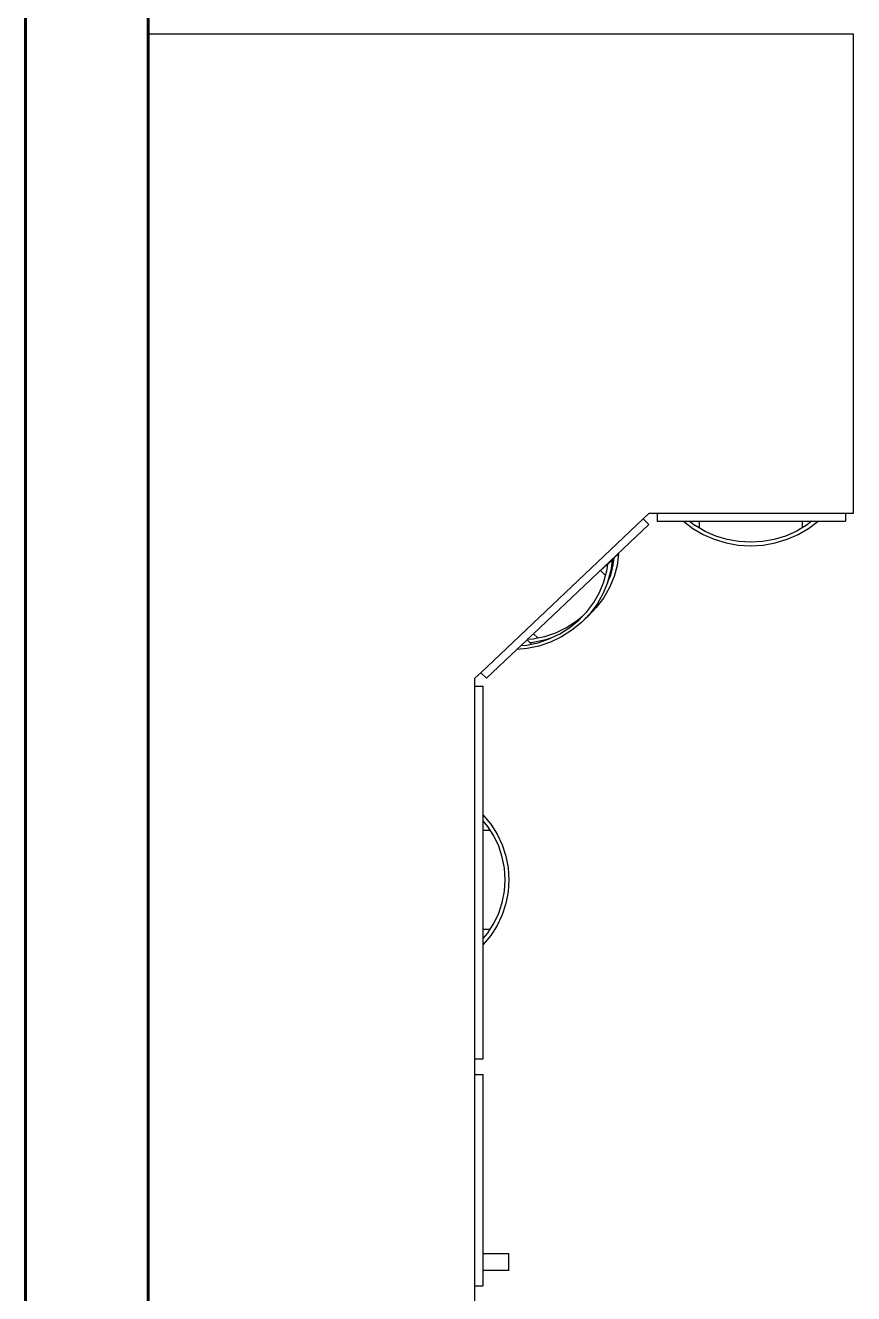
# Model space of a CAD drawing. Header units: metres. Extents: x 54.3 to 102.1, y 17 to 45.8.
# Drawn here: x 57.421 to 58.434, y 37.794 to 39.344 of the extents above; entities that cross this region are included whole.
import ezdxf

# ---------------------------------------------------------------- set-up
doc = ezdxf.new("R2010")
doc.units = ezdxf.units.M
doc.layers.add('A-WALL', color=6, linetype='Continuous', lineweight=60)

msp = doc.modelspace()

# ---------------------------------------------------------------- linework, layer by layer
for p, q in [((57.5712, 39.3335), (57.5707, 39.3335)), ((57.5707, 36.8171), (57.5707, 39.3335)), ((58.4335, 39.3335), (57.5712, 39.3335)), ((58.4335, 38.7479), (58.4335, 39.3335)), ((58.1764, 38.7412), (58.1835, 38.7479)), ((58.1835, 38.7479), (58.1935, 38.7479)), ((58.1935, 38.7479), (58.4235, 38.7479)), ((58.1935, 38.7479), (58.1935, 38.7383)), ((58.4235, 38.7479), (58.4335, 38.7479)), ((58.4235, 38.7479), (58.4235, 38.7383)), ((57.9778, 38.5531), (58.1764, 38.7412)), ((58.0424, 38.6008), (58.1834, 38.7344)), ((58.1764, 38.7412), (58.1834, 38.7344)), ((58.1935, 38.7383), (58.2254, 38.7383)), ((58.2254, 38.7383), (58.2369, 38.7295)), ((58.2254, 38.7383), (58.2328, 38.7383)), ((58.2328, 38.7383), (58.2448, 38.7383)), ((58.2328, 38.7383), (58.2398, 38.7329)), ((58.2448, 38.73), (58.2398, 38.7329)), ((58.2448, 38.7383), (58.2448, 38.73)), ((58.2448, 38.7383), (58.3706, 38.7383)), ((58.3706, 38.7383), (58.3706, 38.73)), ((58.3706, 38.7383), (58.3826, 38.7383)), ((58.3756, 38.7329), (58.3706, 38.73)), ((58.3826, 38.7383), (58.3756, 38.7329)), ((58.3785, 38.7295), (58.39, 38.7383)), ((58.3826, 38.7383), (58.39, 38.7383)), ((58.39, 38.7383), (58.4235, 38.7383)), ((58.2369, 38.7295), (58.2495, 38.722)), ((58.252, 38.7257), (58.2448, 38.73)), ((58.2495, 38.722), (58.2632, 38.7161)), ((58.265, 38.72), (58.252, 38.7257)), ((58.2632, 38.7161), (58.2776, 38.7117)), ((58.2789, 38.7159), (58.265, 38.72)), ((58.2932, 38.7134), (58.2789, 38.7159)), ((58.3365, 38.7159), (58.3222, 38.7134)), ((58.3504, 38.72), (58.3365, 38.7159)), ((58.3378, 38.7117), (58.3522, 38.7161)), ((58.3634, 38.7257), (58.3504, 38.72)), ((58.3522, 38.7161), (58.3659, 38.722)), ((58.3706, 38.73), (58.3634, 38.7257)), ((58.3659, 38.722), (58.3785, 38.7295)), ((58.2776, 38.7117), (58.2925, 38.7091)), ((58.2925, 38.7091), (58.3077, 38.7082)), ((58.3077, 38.7126), (58.2932, 38.7134)), ((58.3222, 38.7134), (58.3077, 38.7126)), ((58.3077, 38.7082), (58.3229, 38.7091)), ((58.3229, 38.7091), (58.3378, 38.7117)), ((58.1243, 38.6779), (58.1324, 38.6854)), ((58.1318, 38.6773), (58.133, 38.6859)), ((58.1323, 38.6855), (58.1409, 38.6935)), ((58.1323, 38.6855), (58.1324, 38.6854)), ((58.1324, 38.6854), (58.133, 38.6859)), ((58.133, 38.6859), (58.1383, 38.6908)), ((58.1383, 38.6908), (58.137, 38.6808)), ((58.1383, 38.6794), (58.1398, 38.6848)), ((58.1398, 38.6848), (58.1409, 38.6935)), ((58.1444, 38.6843), (58.1407, 38.6705)), ((58.1409, 38.6935), (58.1463, 38.6984)), ((58.1463, 38.6984), (58.1444, 38.6843)), ((58.1243, 38.6779), (58.1304, 38.6719)), ((58.1283, 38.6641), (58.1304, 38.6719)), ((58.1304, 38.6719), (58.1318, 38.6773)), ((58.1364, 38.6768), (58.1328, 38.6633)), ((58.1328, 38.6633), (58.1362, 38.6716)), ((58.1407, 38.6705), (58.1351, 38.6571)), ((58.1362, 38.6716), (58.1383, 38.6794)), ((58.137, 38.6808), (58.1364, 38.6768)), ((58.137, 38.6808), (58.1383, 38.6794)), ((58.1229, 38.6512), (58.1283, 38.6641)), ((58.1327, 38.663), (58.1271, 38.6496)), ((58.1351, 38.6571), (58.1279, 38.6444)), ((58.1328, 38.6633), (58.1327, 38.663)), ((58.1075, 38.6277), (58.116, 38.6391)), ((58.116, 38.6391), (58.1229, 38.6512)), ((58.1279, 38.6444), (58.119, 38.6326)), ((58.1271, 38.6496), (58.1199, 38.6369)), ((58.0945, 38.6159), (58.1022, 38.6222)), ((58.0976, 38.6174), (58.1022, 38.6222)), ((58.1022, 38.6222), (58.1075, 38.6277)), ((58.111, 38.6251), (58.1053, 38.6191)), ((58.1087, 38.6219), (58.1053, 38.6191)), ((58.119, 38.6326), (58.1087, 38.6219)), ((58.1199, 38.6369), (58.111, 38.6251)), ((58.0694, 38.602), (58.0824, 38.6082)), ((58.0744, 38.6007), (58.0865, 38.6084)), ((58.0824, 38.6082), (58.0945, 38.6159)), ((58.0865, 38.6084), (58.0976, 38.6174)), ((58.1007, 38.6143), (58.0892, 38.6049)), ((58.1053, 38.6191), (58.1007, 38.6143)), ((58.0271, 38.5863), (58.0345, 38.5933)), ((58.0345, 38.5933), (58.0351, 38.5939)), ((58.0345, 38.5933), (58.0381, 38.5897)), ((58.0351, 38.5939), (58.0424, 38.6008)), ((58.0351, 38.5939), (58.042, 38.5945)), ((58.042, 38.5945), (58.0476, 38.5957)), ((58.0568, 38.5931), (58.0423, 38.59)), ((58.0424, 38.6008), (58.0476, 38.5957)), ((58.0476, 38.5957), (58.0559, 38.5974)), ((58.0479, 38.5898), (58.0615, 38.5945)), ((58.0559, 38.5974), (58.0694, 38.602)), ((58.063, 38.5952), (58.0568, 38.5931)), ((58.0615, 38.5945), (58.063, 38.5952)), ((58.063, 38.5952), (58.0744, 38.6007)), ((58.0765, 38.5968), (58.063, 38.5904)), ((58.0892, 38.6049), (58.0765, 38.5968)), ((57.9848, 38.5463), (58.0219, 38.5814)), ((58.0219, 38.5814), (58.0271, 38.5863)), ((58.0344, 38.5825), (58.0219, 38.5814)), ((58.0271, 38.5863), (58.034, 38.5869)), ((58.034, 38.5869), (58.0397, 38.5881)), ((58.0489, 38.5855), (58.0344, 38.5825)), ((58.0423, 38.59), (58.0381, 38.5897)), ((58.0381, 38.5897), (58.0397, 38.5881)), ((58.0397, 38.5881), (58.0479, 38.5898)), ((58.063, 38.5904), (58.0489, 38.5855)), ((57.9707, 38.5463), (57.9778, 38.5531)), ((57.9707, 38.5367), (57.9707, 38.5463)), ((57.9778, 38.5531), (57.9848, 38.5463)), ((57.9707, 38.0814), (57.9707, 38.5367)), ((57.9707, 38.5367), (57.9807, 38.5367)), ((57.9807, 38.3791), (57.9807, 38.5367)), ((57.9807, 38.372), (57.9807, 38.3791)), ((57.9807, 38.3791), (57.9899, 38.3681)), ((57.9807, 38.3605), (57.9807, 38.372)), ((57.9863, 38.3653), (57.9807, 38.372)), ((57.9807, 38.2397), (57.9807, 38.3605)), ((57.9807, 38.3605), (57.9894, 38.3605)), ((57.9894, 38.3605), (57.9863, 38.3653)), ((57.9938, 38.3536), (57.9894, 38.3605)), ((57.9899, 38.3681), (57.9977, 38.3559)), ((57.9997, 38.3411), (57.9938, 38.3536)), ((57.9977, 38.3559), (58.0039, 38.3428)), ((58.004, 38.3278), (57.9997, 38.3411)), ((58.0039, 38.3428), (58.0084, 38.329)), ((58.0066, 38.3141), (58.004, 38.3278)), ((58.0084, 38.329), (58.0111, 38.3147)), ((58.0075, 38.3001), (58.0066, 38.3141)), ((58.0111, 38.3147), (58.012, 38.3001)), ((58.0066, 38.2861), (58.0075, 38.3001)), ((58.012, 38.3001), (58.0111, 38.2855)), ((58.004, 38.2724), (58.0066, 38.2861)), ((58.0111, 38.2855), (58.0084, 38.2712)), ((57.9997, 38.2592), (58.004, 38.2724)), ((58.0084, 38.2712), (58.0039, 38.2574)), ((57.9938, 38.2466), (57.9997, 38.2592)), ((58.0039, 38.2574), (57.9977, 38.2443)), ((57.9807, 38.2397), (57.9894, 38.2397)), ((57.9807, 38.2282), (57.9807, 38.2397)), ((57.9807, 38.2282), (57.9863, 38.2349)), ((57.9863, 38.2349), (57.9894, 38.2397)), ((57.9894, 38.2397), (57.9938, 38.2466)), ((57.9977, 38.2443), (57.9899, 38.2321)), ((57.9899, 38.2321), (57.9807, 38.2211)), ((57.9807, 38.2211), (57.9807, 38.2282)), ((57.9807, 38.0814), (57.9807, 38.2211)), ((57.9707, 38.0814), (57.9807, 38.0814)), ((57.9707, 38.0622), (57.9707, 38.0814)), ((57.9707, 37.8037), (57.9707, 38.0622)), ((57.9707, 38.0622), (57.9807, 38.0622)), ((57.9807, 37.8432), (57.9807, 38.0622)), ((57.9807, 37.8226), (57.9807, 37.8432)), ((57.9807, 37.8432), (58.012, 37.8432)), ((58.012, 37.8226), (58.012, 37.8432)), ((57.9807, 37.8037), (57.9807, 37.8226)), ((58.012, 37.8226), (57.9807, 37.8226)), ((57.9707, 37.7845), (57.9707, 37.8037)), ((57.9707, 37.8037), (57.9807, 37.8037))]:
    msp.add_line(p, q)
at = {"layer": 'A-WALL'}
for p, q in [((57.4212, 34.9388), (57.4212, 39.5048)), ((57.5712, 39.3335), (57.5712, 39.3548)), ((57.5712, 39.3335), (57.5712, 36.8171))]:
    msp.add_line(p, q, dxfattribs=at)

doc.saveas('drawing.dxf')
